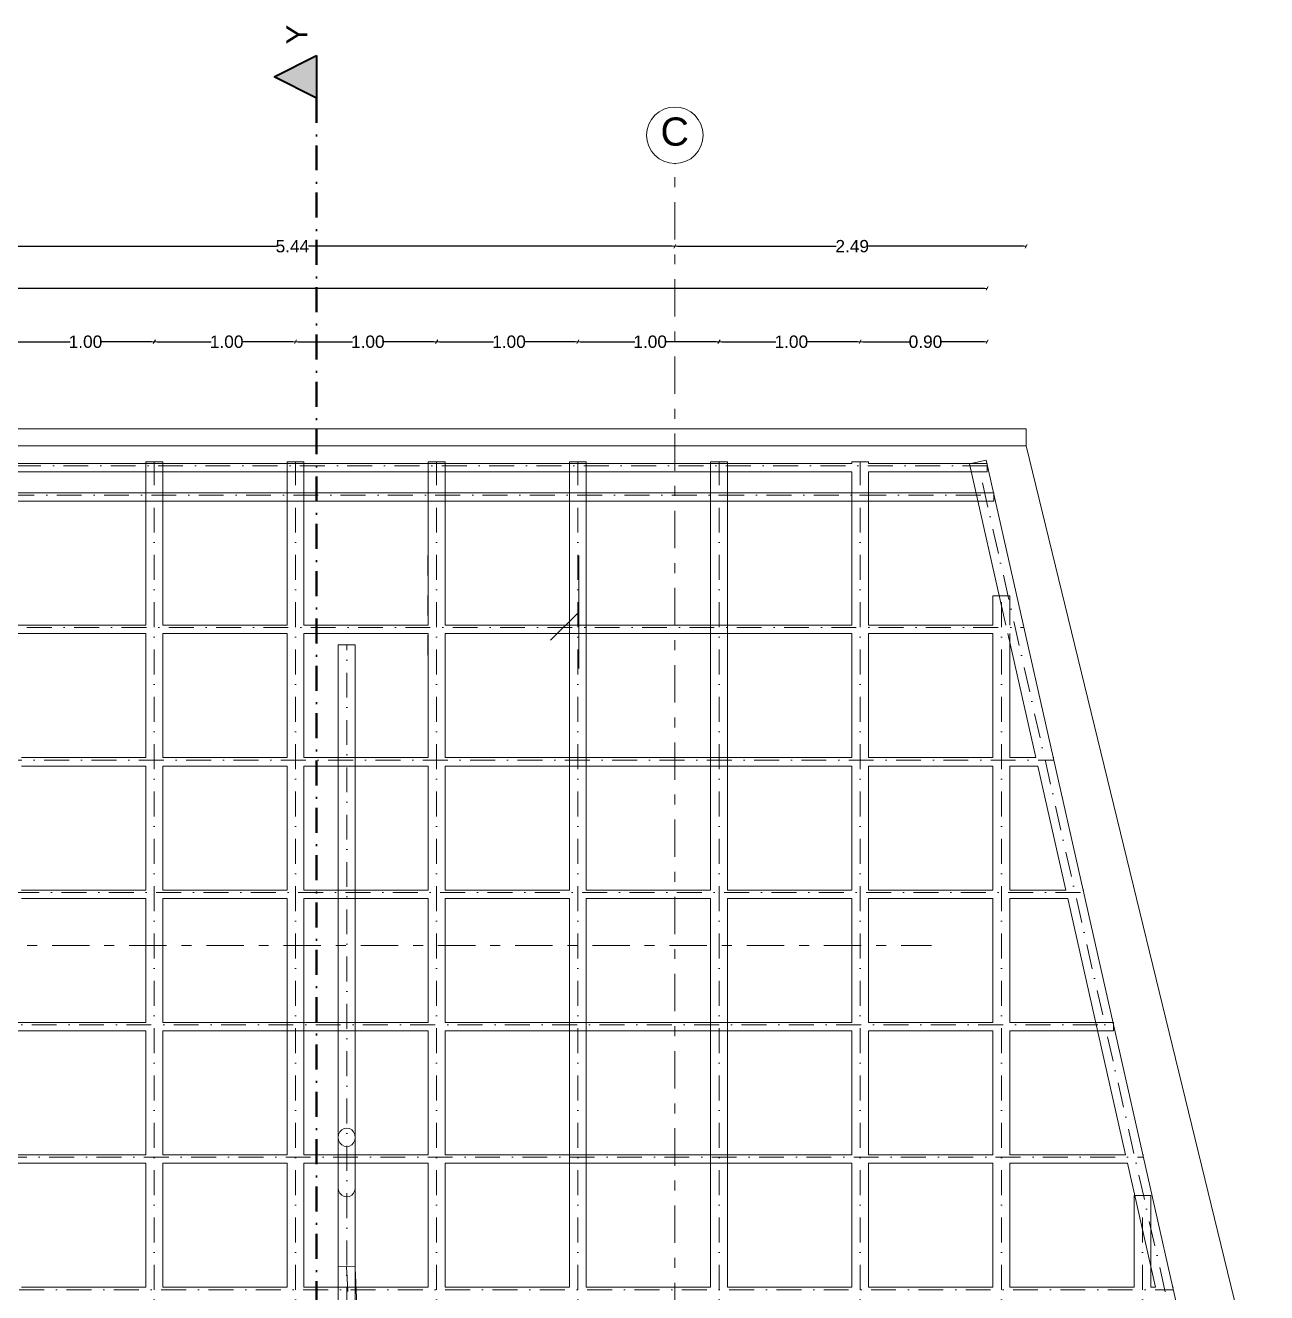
# Model space of a CAD drawing. Header units: millimetres. Extents: x -71878 to 121433, y -67383 to 83273.
# Drawn here: x 39729 to 48522, y -16415 to -7437 of the extents above; entities that cross this region are included whole.
import ezdxf

# ---------------------------------------------------------------- set-up
doc = ezdxf.new("R2010")
doc.units = ezdxf.units.MM
doc.header["$MEASUREMENT"] = 0
for name, pattern in [('Dashed', [282.222223, 141.111112, -141.111112]), ('Dot & Dashed', [335.138881, 176.388884, -88.194442, 0, -70.555556]), ('Double Dashed', [546.805537, 264.583325, -105.833328, 70.555556, -105.833328])]:
    doc.linetypes.add(name, pattern=pattern)
for name, color, linetype, lineweight in [('ACOTACIONES', 7, 'Continuous', 9), ('COLUMNAS_Pluma_Nº__1', 7, 'Continuous', 0), ('CORTES_Pluma_Nº__1', 7, 'Continuous', 0), ('CORTES_Pluma_Nº__101', 7, 'Continuous', 40), ('CORTES_Pluma_Nº__121', 7, 'Continuous', 50), ('CUBIERTAS_Pluma_Nº__21', 7, 'Continuous', 5), ('EJES_Pluma_Nº__21', 7, 'Continuous', 5), ('ENTIRADO_Pluma_Nº__21', 7, 'Continuous', 5), ('VIGAS DE CIMENTACION_Pluma_Nº__21', 7, 'Continuous', 5), ('Vigas_Pluma_Nº__21', 7, 'Continuous', 5)]:
    doc.layers.add(name, color=color, linetype=linetype, lineweight=lineweight)
doc.layers.add('CORTES', color=7, linetype='Continuous')
for name, color, linetype, lineweight, true_color in [('ENTIRADO_Pluma_Nº__24', 7, 'Continuous', 5, 0x969696), ('Gradas_Pluma_Nº__2', 7, 'Continuous', 0, 0x323232), ('VIGAS DE CIMENTACION_Pluma_Nº__24', 7, 'Continuous', 5, 0x969696), ('Vigas_Pluma_Nº__24', 7, 'Continuous', 5, 0x969696)]:
    doc.layers.add(name, color=color, linetype=linetype, lineweight=lineweight, true_color=true_color)
doc.styles.add('Estilo_Generado_1', font='swiss.ttf')
doc.styles.add('Estilo_Generado_2', font='Arial.ttf')
doc.styles.add('Estilo_Generado_3', font='swissb.ttf')
doc.dimstyles.new('Estilo_Generado__1', dxfattribs={"dimtxt": 87.5, "dimasz": 19, "dimexe": 0.18, "dimexo": 0, "dimgap": 0.09, "dimtad": 0, "dimlfac": 0.001, "dimzin": 0, "dimdsep": 46, "dimtxsty": 'Estilo_Generado_2', "dimblk": 'ARROWHEAD_2', "dimblk1": 'ARROWHEAD_2', "dimblk2": 'ARROWHEAD_2', "dimcen": 0.09, "dimse1": 1, "dimse2": 1, "dimclrd": 7, "dimclre": 7, "dimclrt": 7, "dimadec": 0, "dimazin": 0, "dimtfac": 1, "dimtmove": 0, "dimatfit": 3, "dimfxl": 1, "dimtolj": 1, "dimtzin": 0, "dimarcsym": 0})

# ---------------------------------------------------------------- blocks, each defined once
blk = doc.blocks.new('ARROWHEAD_2')
at = {"color": 0, "linetype": 'Continuous', "lineweight": 0}
for p, q in [((0, 0), (-1, 0)), ((-0.38, -0.66), (0.38, 0.66))]:
    blk.add_line(p, q, dxfattribs=at)
blk = doc.blocks.new('*D563')
at = {"layer": 'ACOTACIONES', "color": 7, "linetype": 'Continuous', "lineweight": -2, "transparency": 16777216}
for p, q in [((39661.7, -9678.8), (40045.7, -9678.8)), ((40623.7, -9678.8), (40264.3, -9678.8))]:
    blk.add_line(p, q, dxfattribs=at)
at = {"layer": 'Defpoints', "color": 0, "linetype": 'Continuous', "transparency": 16777216}
for p in [(40642.7, -9678.8), (39642.7, -10530.3), (40642.7, -10530.3)]:
    blk.add_point(p, dxfattribs=at)
at = {"layer": 'ACOTACIONES', "color": 7, "linetype": 'Continuous', "lineweight": -2, "transparency": 16777216, "xscale": 19, "yscale": 19, "zscale": 19, "rotation": 180}
blk.add_blockref('ARROWHEAD_2', (39642.7, -9678.8), dxfattribs=at)
at = {"layer": 'ACOTACIONES', "color": 7, "linetype": 'Continuous', "lineweight": -2, "transparency": 16777216, "xscale": 19, "yscale": 19, "zscale": 19}
blk.add_blockref('ARROWHEAD_2', (40642.7, -9678.8), dxfattribs=at)
at = {"layer": 'ACOTACIONES', "color": 7, "linetype": 'Continuous', "transparency": 16777216, "insert": (40155, -9678.8), "char_height": 87.5, "attachment_point": 5, "style": 'Estilo_Generado_2'}
blk.add_mtext('\\A1;1.00', dxfattribs=at)
blk = doc.blocks.new('*D564')
at = {"layer": 'ACOTACIONES', "color": 7, "linetype": 'Continuous', "lineweight": -2, "transparency": 16777216}
for p, q in [((40661.7, -9678.8), (41045.7, -9678.8)), ((41623.7, -9678.8), (41264.3, -9678.8))]:
    blk.add_line(p, q, dxfattribs=at)
at = {"layer": 'Defpoints', "color": 0, "linetype": 'Continuous', "transparency": 16777216}
for p in [(41642.7, -9678.8), (40642.7, -10530.3), (41642.7, -10530.3)]:
    blk.add_point(p, dxfattribs=at)
at = {"layer": 'ACOTACIONES', "color": 7, "linetype": 'Continuous', "lineweight": -2, "transparency": 16777216, "xscale": 19, "yscale": 19, "zscale": 19, "rotation": 180}
blk.add_blockref('ARROWHEAD_2', (40642.7, -9678.8), dxfattribs=at)
at = {"layer": 'ACOTACIONES', "color": 7, "linetype": 'Continuous', "lineweight": -2, "transparency": 16777216, "xscale": 19, "yscale": 19, "zscale": 19}
blk.add_blockref('ARROWHEAD_2', (41642.7, -9678.8), dxfattribs=at)
at = {"layer": 'ACOTACIONES', "color": 7, "linetype": 'Continuous', "transparency": 16777216, "insert": (41155, -9678.8), "char_height": 87.5, "attachment_point": 5, "style": 'Estilo_Generado_2'}
blk.add_mtext('\\A1;1.00', dxfattribs=at)
blk = doc.blocks.new('*D565')
at = {"layer": 'ACOTACIONES', "color": 7, "linetype": 'Continuous', "lineweight": -2, "transparency": 16777216}
for p, q in [((41661.7, -9678.8), (42045.7, -9678.8)), ((42623.7, -9678.8), (42264.3, -9678.8))]:
    blk.add_line(p, q, dxfattribs=at)
at = {"layer": 'Defpoints', "color": 0, "linetype": 'Continuous', "transparency": 16777216}
for p in [(42642.7, -9678.8), (41642.7, -10530.3), (42642.7, -10530.3)]:
    blk.add_point(p, dxfattribs=at)
at = {"layer": 'ACOTACIONES', "color": 7, "linetype": 'Continuous', "lineweight": -2, "transparency": 16777216, "xscale": 19, "yscale": 19, "zscale": 19, "rotation": 180}
blk.add_blockref('ARROWHEAD_2', (41642.7, -9678.8), dxfattribs=at)
at = {"layer": 'ACOTACIONES', "color": 7, "linetype": 'Continuous', "lineweight": -2, "transparency": 16777216, "xscale": 19, "yscale": 19, "zscale": 19}
blk.add_blockref('ARROWHEAD_2', (42642.7, -9678.8), dxfattribs=at)
at = {"layer": 'ACOTACIONES', "color": 7, "linetype": 'Continuous', "transparency": 16777216, "insert": (42155, -9678.8), "char_height": 87.5, "attachment_point": 5, "style": 'Estilo_Generado_2'}
blk.add_mtext('\\A1;1.00', dxfattribs=at)
blk = doc.blocks.new('*D566')
at = {"layer": 'ACOTACIONES', "color": 7, "linetype": 'Continuous', "lineweight": -2, "transparency": 16777216}
for p, q in [((42661.7, -9678.8), (43045.7, -9678.8)), ((43623.7, -9678.8), (43264.3, -9678.8))]:
    blk.add_line(p, q, dxfattribs=at)
at = {"layer": 'Defpoints', "color": 0, "linetype": 'Continuous', "transparency": 16777216}
for p in [(43642.7, -9678.8), (42642.7, -10530.3), (43642.7, -10530.3)]:
    blk.add_point(p, dxfattribs=at)
at = {"layer": 'ACOTACIONES', "color": 7, "linetype": 'Continuous', "lineweight": -2, "transparency": 16777216, "xscale": 19, "yscale": 19, "zscale": 19, "rotation": 180}
blk.add_blockref('ARROWHEAD_2', (42642.7, -9678.8), dxfattribs=at)
at = {"layer": 'ACOTACIONES', "color": 7, "linetype": 'Continuous', "lineweight": -2, "transparency": 16777216, "xscale": 19, "yscale": 19, "zscale": 19}
blk.add_blockref('ARROWHEAD_2', (43642.7, -9678.8), dxfattribs=at)
at = {"layer": 'ACOTACIONES', "color": 7, "linetype": 'Continuous', "transparency": 16777216, "insert": (43155, -9678.8), "char_height": 87.5, "attachment_point": 5, "style": 'Estilo_Generado_2'}
blk.add_mtext('\\A1;1.00', dxfattribs=at)
blk = doc.blocks.new('*D567')
at = {"layer": 'ACOTACIONES', "color": 7, "linetype": 'Continuous', "lineweight": -2, "transparency": 16777216}
for p, q in [((43661.7, -9678.8), (44045.7, -9678.8)), ((44623.7, -9678.8), (44264.3, -9678.8))]:
    blk.add_line(p, q, dxfattribs=at)
at = {"layer": 'Defpoints', "color": 0, "linetype": 'Continuous', "transparency": 16777216}
for p in [(44642.7, -9678.8), (43642.7, -10530.3), (44642.7, -10530.3)]:
    blk.add_point(p, dxfattribs=at)
at = {"layer": 'ACOTACIONES', "color": 7, "linetype": 'Continuous', "lineweight": -2, "transparency": 16777216, "xscale": 19, "yscale": 19, "zscale": 19, "rotation": 180}
blk.add_blockref('ARROWHEAD_2', (43642.7, -9678.8), dxfattribs=at)
at = {"layer": 'ACOTACIONES', "color": 7, "linetype": 'Continuous', "lineweight": -2, "transparency": 16777216, "xscale": 19, "yscale": 19, "zscale": 19}
blk.add_blockref('ARROWHEAD_2', (44642.7, -9678.8), dxfattribs=at)
at = {"layer": 'ACOTACIONES', "color": 7, "linetype": 'Continuous', "transparency": 16777216, "insert": (44155, -9678.8), "char_height": 87.5, "attachment_point": 5, "style": 'Estilo_Generado_2'}
blk.add_mtext('\\A1;1.00', dxfattribs=at)
blk = doc.blocks.new('*D568')
at = {"layer": 'ACOTACIONES', "color": 7, "linetype": 'Continuous', "lineweight": -2, "transparency": 16777216}
for p, q in [((44661.7, -9678.8), (45045.7, -9678.8)), ((45623.7, -9678.8), (45264.3, -9678.8))]:
    blk.add_line(p, q, dxfattribs=at)
at = {"layer": 'Defpoints', "color": 0, "linetype": 'Continuous', "transparency": 16777216}
for p in [(45642.7, -9678.8), (44642.7, -10530.3), (45642.7, -10557.6)]:
    blk.add_point(p, dxfattribs=at)
at = {"layer": 'ACOTACIONES', "color": 7, "linetype": 'Continuous', "lineweight": -2, "transparency": 16777216, "xscale": 19, "yscale": 19, "zscale": 19, "rotation": 180}
blk.add_blockref('ARROWHEAD_2', (44642.7, -9678.8), dxfattribs=at)
at = {"layer": 'ACOTACIONES', "color": 7, "linetype": 'Continuous', "lineweight": -2, "transparency": 16777216, "xscale": 19, "yscale": 19, "zscale": 19}
blk.add_blockref('ARROWHEAD_2', (45642.7, -9678.8), dxfattribs=at)
at = {"layer": 'ACOTACIONES', "color": 7, "linetype": 'Continuous', "transparency": 16777216, "insert": (45155, -9678.8), "char_height": 87.5, "attachment_point": 5, "style": 'Estilo_Generado_2'}
blk.add_mtext('\\A1;1.00', dxfattribs=at)
blk = doc.blocks.new('*D569')
at = {"layer": 'ACOTACIONES', "color": 7, "linetype": 'Continuous', "lineweight": -2, "transparency": 16777216}
for p, q in [((45661.7, -9678.8), (45992.4, -9678.8)), ((46524.3, -9678.8), (46218.2, -9678.8))]:
    blk.add_line(p, q, dxfattribs=at)
at = {"layer": 'Defpoints', "color": 0, "linetype": 'Continuous', "transparency": 16777216}
for p in [(46543.3, -9678.8), (45642.7, -10557.6), (46543.3, -10540.3)]:
    blk.add_point(p, dxfattribs=at)
at = {"layer": 'ACOTACIONES', "color": 7, "linetype": 'Continuous', "lineweight": -2, "transparency": 16777216, "xscale": 19, "yscale": 19, "zscale": 19, "rotation": 180}
blk.add_blockref('ARROWHEAD_2', (45642.7, -9678.8), dxfattribs=at)
at = {"layer": 'ACOTACIONES', "color": 7, "linetype": 'Continuous', "lineweight": -2, "transparency": 16777216, "xscale": 19, "yscale": 19, "zscale": 19}
blk.add_blockref('ARROWHEAD_2', (46543.3, -9678.8), dxfattribs=at)
at = {"layer": 'ACOTACIONES', "color": 7, "linetype": 'Continuous', "transparency": 16777216, "insert": (46105.3, -9678.8), "char_height": 87.5, "attachment_point": 5, "style": 'Estilo_Generado_2'}
blk.add_mtext('\\A1;0.90', dxfattribs=at)
blk = doc.blocks.new('*D570')
at = {"layer": 'ACOTACIONES', "color": 7, "linetype": 'Continuous', "lineweight": -2, "transparency": 16777216}
for p, q in [((31301.1, -9300.3), (38785.2, -9300.3)), ((46524.3, -9300.3), (39071.9, -9300.3))]:
    blk.add_line(p, q, dxfattribs=at)
at = {"layer": 'Defpoints', "color": 0, "linetype": 'Continuous', "transparency": 16777216}
for p in [(46543.3, -9300.3), (31282.1, -10540.3), (46543.3, -10557.6)]:
    blk.add_point(p, dxfattribs=at)
at = {"layer": 'ACOTACIONES', "color": 7, "linetype": 'Continuous', "lineweight": -2, "transparency": 16777216, "xscale": 19, "yscale": 19, "zscale": 19, "rotation": 180}
blk.add_blockref('ARROWHEAD_2', (31282.1, -9300.3), dxfattribs=at)
at = {"layer": 'ACOTACIONES', "color": 7, "linetype": 'Continuous', "lineweight": -2, "transparency": 16777216, "xscale": 19, "yscale": 19, "zscale": 19}
blk.add_blockref('ARROWHEAD_2', (46543.3, -9300.3), dxfattribs=at)
at = {"layer": 'ACOTACIONES', "color": 7, "linetype": 'Continuous', "transparency": 16777216, "insert": (38928.6, -9300.3), "char_height": 87.5, "attachment_point": 5, "style": 'Estilo_Generado_2'}
blk.add_mtext('\\A1;15.26', dxfattribs=at)
blk = doc.blocks.new('*D613')
at = {"layer": 'ACOTACIONES', "color": 7, "linetype": 'Continuous', "lineweight": -2, "transparency": 16777216}
for p, q in [((38906.3, -9002.1), (41508.2, -9002.1)), ((44311.3, -9002.1), (41734, -9002.1))]:
    blk.add_line(p, q, dxfattribs=at)
at = {"layer": 'Defpoints', "color": 0, "linetype": 'Continuous', "transparency": 16777216}
for p in [(44330.3, -9002.1), (38887.3, -10296.3), (44330.3, -10296.3)]:
    blk.add_point(p, dxfattribs=at)
at = {"layer": 'ACOTACIONES', "color": 7, "linetype": 'Continuous', "lineweight": -2, "transparency": 16777216, "xscale": 19, "yscale": 19, "zscale": 19, "rotation": 180}
blk.add_blockref('ARROWHEAD_2', (38887.3, -9002.1), dxfattribs=at)
at = {"layer": 'ACOTACIONES', "color": 7, "linetype": 'Continuous', "lineweight": -2, "transparency": 16777216, "xscale": 19, "yscale": 19, "zscale": 19}
blk.add_blockref('ARROWHEAD_2', (44330.3, -9002.1), dxfattribs=at)
at = {"layer": 'ACOTACIONES', "color": 7, "linetype": 'Continuous', "transparency": 16777216, "insert": (41621.1, -9002.1), "char_height": 87.5, "attachment_point": 5, "style": 'Estilo_Generado_2'}
blk.add_mtext('\\A1;5.44', dxfattribs=at)
blk = doc.blocks.new('*D614')
at = {"layer": 'ACOTACIONES', "color": 7, "linetype": 'Continuous', "lineweight": -2, "transparency": 16777216}
for p, q in [((44349.3, -9002.1), (45471.6, -9002.1)), ((46798.6, -9002.1), (45701, -9002.1))]:
    blk.add_line(p, q, dxfattribs=at)
at = {"layer": 'Defpoints', "color": 0, "linetype": 'Continuous', "transparency": 16777216}
for p in [(46817.6, -9002.1), (44330.3, -10296.3), (46817.6, -10296.3)]:
    blk.add_point(p, dxfattribs=at)
at = {"layer": 'ACOTACIONES', "color": 7, "linetype": 'Continuous', "lineweight": -2, "transparency": 16777216, "xscale": 19, "yscale": 19, "zscale": 19, "rotation": 180}
blk.add_blockref('ARROWHEAD_2', (44330.3, -9002.1), dxfattribs=at)
at = {"layer": 'ACOTACIONES', "color": 7, "linetype": 'Continuous', "lineweight": -2, "transparency": 16777216, "xscale": 19, "yscale": 19, "zscale": 19}
blk.add_blockref('ARROWHEAD_2', (46817.6, -9002.1), dxfattribs=at)
at = {"layer": 'ACOTACIONES', "color": 7, "linetype": 'Continuous', "transparency": 16777216, "insert": (45586.3, -9002.1), "char_height": 87.5, "attachment_point": 5, "style": 'Estilo_Generado_2'}
blk.add_mtext('\\A1;2.49', dxfattribs=at)
blk = doc.blocks.new('Plano de Corte_2_1', base_point=(17455.3, 60066.6))
at = {"layer": 'CORTES', "linetype": 'Continuous', "lineweight": 0, "true_color": 0x000000}
for points in [[(17455.3, 60216.6), (17455.3, 59916.6), (17155.3, 60066.6)], [(17455.3, 44473.3), (17455.3, 44773.3), (17155.3, 44623.3)]]:
    blk.add_hatch(color=18, dxfattribs=at).paths.add_polyline_path(points)
at = {"layer": 'CORTES_Pluma_Nº__101', "linetype": 'Continuous'}
for p, q in [((17155.3, 60066.6), (17455.3, 60216.6)), ((17455.3, 60216.6), (17455.3, 59916.6)), ((17455.3, 59916.6), (17155.3, 60066.6)), ((17455.3, 44773.3), (17155.3, 44623.3)), ((17455.3, 44473.3), (17455.3, 44773.3)), ((17155.3, 44623.3), (17455.3, 44473.3))]:
    blk.add_line(p, q, dxfattribs=at)
at = {"layer": 'CORTES_Pluma_Nº__121', "linetype": 'Dot & Dashed'}
blk.add_line((17455.3, 59916.6), (17455.3, 44773.3), dxfattribs=at)
at = {"layer": 'CORTES_Pluma_Nº__1', "char_height": 150, "rotation": 90, "style": 'Estilo_Generado_3'}
for insert, attachment_point in [((17390.8, 60436), 9), ((17390.8, 44253.9), 7)]:
    blk.add_mtext('\\A1;{\\fSwis721 BT|b0|i0|c0|p34;Y}', dxfattribs=dict(at, insert=insert, attachment_point=attachment_point))

msp = doc.modelspace()

# ---------------------------------------------------------------- linework, layer by layer
at = {"layer": 'COLUMNAS_Pluma_Nº__1', "linetype": 'Continuous', "flags": 128}
msp.add_lwpolyline([(41948.526, -15335.102), (41957.048, -15353.272), (41970.322, -15367.693), (41987.048, -15376.951), (42005.589, -15380.141), (42024.13, -15376.951), (42040.857, -15367.693), (42054.13, -15353.272), (42062.653, -15335.102), (42065.589, -15314.96), (42062.653, -15294.817), (42054.13, -15276.647), (42040.857, -15262.227), (42024.13, -15252.968), (42005.589, -15249.778), (41987.048, -15252.968), (41970.322, -15262.227), (41957.048, -15276.647), (41948.526, -15294.817), (41945.589, -15314.96)], close=True, dxfattribs=at)
for points in [[(41945.589, -15671.519), (41945.589, -15314.96)], [(42065.589, -15671.519), (42065.589, -15314.96)], [(42065.589, -15671.519), (42062.653, -15691.661), (42054.13, -15709.831), (42040.857, -15724.252), (42024.13, -15733.51), (42005.589, -15736.7), (41987.048, -15733.51), (41970.322, -15724.252), (41957.048, -15709.831), (41948.526, -15691.661), (41945.589, -15671.519)]]:
    msp.add_lwpolyline(points, dxfattribs=at)
at = {"layer": 'CUBIERTAS_Pluma_Nº__21', "linetype": 'Continuous', "flags": 128}
for points in [[(30872.012, -10417.106), (46817.641, -10417.106)], [(46817.641, -10417.106), (48522.036, -17399.975)]]:
    msp.add_lwpolyline(points, dxfattribs=at)
at = {"layer": 'EJES_Pluma_Nº__21', "linetype": 'Double Dashed'}
for p, q in [((44330.277, -8416.094), (44330.277, -8416.095)), ((44330.277, -26451.369), (44330.277, -8416.094)), ((25701.116, -13954.722), (46147.897, -13954.722))]:
    msp.add_line(p, q, dxfattribs=at)
at = {"layer": 'EJES_Pluma_Nº__21', "linetype": 'Continuous'}
msp.add_circle((44330.277, -8216.095), 200, dxfattribs=at)
at = {"layer": 'EJES_Pluma_Nº__21', "linetype": 'Double Dashed'}
msp.add_point((44330.277, -8416.094), dxfattribs=at)
msp.add_point((44330.277, -8416.094), dxfattribs=at)
at = {"layer": 'ENTIRADO_Pluma_Nº__21', "linetype": 'Continuous'}
for p, q in [((36702.69, -10540.276), (45582.69, -10540.276)), ((45702.69, -10540.276), (46543.278, -10540.276)), ((46543.278, -10599.803), (46543.278, -10540.276)), ((36702.69, -10599.803), (45582.69, -10599.803)), ((45702.69, -10599.803), (46543.278, -10599.803)), ((36702.69, -10748.709), (46590.362, -10748.709)), ((46590.362, -10808.235), (46590.362, -10748.709)), ((36702.69, -10808.235), (46590.362, -10808.235)), ((38702.69, -11686.654), (40582.69, -11686.654)), ((38702.69, -11746.18), (40582.69, -11746.18)), ((40702.69, -11686.654), (41582.69, -11686.654)), ((40702.69, -11746.18), (41582.69, -11746.18)), ((41702.69, -11686.654), (42582.69, -11686.654)), ((41702.69, -11746.18), (42582.69, -11746.18)), ((42702.69, -11686.654), (45582.69, -11686.654)), ((42702.69, -11746.18), (45582.69, -11746.18)), ((45702.69, -11686.654), (46582.69, -11686.654)), ((45702.69, -11746.18), (46582.69, -11746.18)), ((46798.317, -11686.654), (46802.24, -11686.654)), ((39702.69, -12624.598), (40582.69, -12624.598)), ((40702.69, -12624.598), (41582.69, -12624.598)), ((41702.69, -12624.598), (42582.69, -12624.598)), ((42702.69, -12624.598), (45582.69, -12624.598)), ((45702.69, -12624.598), (46582.69, -12624.598)), ((46702.69, -12624.598), (46887.172, -12624.598)), ((47010.195, -12624.598), (47014.119, -12624.598)), ((39702.69, -12684.125), (40582.69, -12684.125)), ((40702.69, -12684.125), (41582.69, -12684.125)), ((41702.69, -12684.125), (42582.69, -12684.125)), ((42702.69, -12684.125), (45582.69, -12684.125)), ((45702.69, -12684.125), (46582.69, -12684.125)), ((46702.69, -12684.125), (46900.619, -12684.125)), ((39702.69, -13562.543), (40582.69, -13562.543)), ((39702.69, -13622.069), (40582.69, -13622.069)), ((40702.69, -13562.543), (41582.69, -13562.543)), ((40702.69, -13622.069), (41582.69, -13622.069)), ((41702.69, -13562.543), (42582.69, -13562.543)), ((41702.69, -13622.069), (42582.69, -13622.069)), ((42702.69, -13562.543), (43582.69, -13562.543)), ((42702.69, -13622.069), (43582.69, -13622.069)), ((43702.69, -13562.543), (44582.69, -13562.543)), ((43702.69, -13622.069), (44582.69, -13622.069)), ((44702.69, -13562.543), (45582.69, -13562.543)), ((44702.69, -13622.069), (45582.69, -13622.069)), ((45702.69, -13562.543), (46582.69, -13562.543)), ((45702.69, -13622.069), (46582.69, -13622.069)), ((46702.69, -13562.543), (47099.05, -13562.543)), ((46702.69, -13622.069), (47112.497, -13622.069)), ((47222.074, -13562.543), (47225.998, -13562.543)), ((36702.69, -14500.487), (40582.69, -14500.487)), ((40702.69, -14500.487), (42582.69, -14500.487)), ((42702.69, -14500.487), (45582.69, -14500.487)), ((45702.69, -14500.487), (46582.69, -14500.487)), ((46702.69, -14500.487), (47437.876, -14500.487)), ((47437.876, -14560.014), (47437.876, -14500.487)), ((36702.69, -14560.014), (40582.69, -14560.014)), ((40702.69, -14560.014), (42582.69, -14560.014)), ((42702.69, -14560.014), (45582.69, -14560.014)), ((45702.69, -14560.014), (46582.69, -14560.014)), ((46702.69, -14560.014), (47437.876, -14560.014)), ((38702.69, -15438.432), (40582.69, -15438.432)), ((40702.69, -15438.432), (41582.69, -15438.432)), ((41702.69, -15438.432), (42582.69, -15438.432)), ((42702.69, -15438.432), (45582.69, -15438.432)), ((45702.69, -15438.432), (46582.69, -15438.432)), ((46702.69, -15438.432), (47522.807, -15438.432)), ((47645.831, -15438.432), (47649.755, -15438.432)), ((38702.69, -15497.958), (40582.69, -15497.958)), ((40702.69, -15497.958), (41582.69, -15497.958)), ((41702.69, -15497.958), (42582.69, -15497.958)), ((42702.69, -15497.958), (45582.69, -15497.958)), ((45702.69, -15497.958), (46582.69, -15497.958)), ((46702.69, -15497.958), (47536.254, -15497.958)), ((39702.69, -16376.377), (40582.69, -16376.377)), ((40702.69, -16376.377), (41582.69, -16376.377)), ((41702.69, -16376.377), (42582.69, -16376.377)), ((42702.69, -16376.377), (43582.69, -16376.377)), ((43702.69, -16376.377), (44582.69, -16376.377)), ((44702.69, -16376.377), (45582.69, -16376.377)), ((45702.69, -16376.377), (46582.69, -16376.377)), ((46702.69, -16376.377), (47582.69, -16376.377)), ((47702.69, -16376.377), (47734.686, -16376.377)), ((47857.71, -16376.377), (47861.633, -16376.377))]:
    msp.add_line(p, q, dxfattribs=at)
at = {"layer": 'ENTIRADO_Pluma_Nº__24', "linetype": 'Dot & Dashed'}
for p, q in [((31282.137, -10557.646), (46543.278, -10557.646)), ((31235.052, -10766.078), (46590.362, -10766.078)), ((31023.174, -11704.023), (46802.24, -11704.023)), ((30811.295, -12641.967), (47014.119, -12641.967)), ((30599.417, -13579.912), (47225.998, -13579.912)), ((30387.538, -14517.856), (47437.876, -14517.856)), ((30175.66, -15455.801), (47649.755, -15455.801)), ((29963.781, -16393.746), (47861.633, -16393.746))]:
    msp.add_line(p, q, dxfattribs=at)
at = {"layer": 'Gradas_Pluma_Nº__2', "linetype": 'Dashed'}
for p, q in [((42579.281, -11193.688), (42579.281, -11993.688)), ((43649.281, -11193.688), (43649.281, -11993.688))]:
    msp.add_line(p, q, dxfattribs=at)
at = {"layer": 'Gradas_Pluma_Nº__2', "linetype": 'Continuous'}
for p, q in [((43649.281, -11193.688), (43649.281, -11993.688)), ((43649.281, -11193.688), (43649.281, -11993.688)), ((43649.281, -11593.688), (43449.281, -11793.688))]:
    msp.add_line(p, q, dxfattribs=at)
at = {"layer": 'VIGAS DE CIMENTACION_Pluma_Nº__21', "linetype": 'Continuous'}
for p, q in [((30872.012, -10296.271), (46817.641, -10296.271)), ((46817.641, -10417.106), (46817.641, -10296.271)), ((30872.012, -10417.106), (46817.641, -10417.106))]:
    msp.add_line(p, q, dxfattribs=at)
at = {"layer": 'VIGAS DE CIMENTACION_Pluma_Nº__24', "linetype": 'Dot & Dashed'}
msp.add_line((30872.012, -10417.106), (46817.641, -10417.106), dxfattribs=at)
at = {"layer": 'Vigas_Pluma_Nº__21', "linetype": 'Continuous'}
for p, q in [((40582.69, -10530.326), (40582.69, -11686.654)), ((40582.69, -10530.326), (40702.69, -10530.326)), ((40702.69, -10530.326), (40702.69, -11686.654)), ((41582.69, -10530.326), (41582.69, -11686.654)), ((41582.69, -10530.326), (41702.69, -10530.326)), ((41702.69, -10530.326), (41702.69, -11686.654)), ((42582.69, -10530.326), (42582.69, -11686.654)), ((42582.69, -10530.326), (42702.69, -10530.326)), ((42702.69, -10530.326), (42702.69, -11686.654)), ((43582.69, -10530.326), (43582.69, -13562.543)), ((43582.69, -10530.326), (43702.69, -10530.326)), ((43702.69, -10530.326), (43702.69, -13562.543)), ((44582.69, -10530.326), (44582.69, -13562.543)), ((44582.69, -10530.326), (44702.69, -10530.326)), ((44702.69, -10530.326), (44702.69, -13562.543)), ((45582.69, -10530.326), (45582.69, -10540.276)), ((45582.69, -10530.326), (45702.69, -10530.326)), ((45702.69, -10530.326), (45702.69, -10540.276)), ((46417.069, -10543.547), (46534.12, -10517.106)), ((46417.069, -10543.547), (46675.293, -11686.654)), ((46534.12, -10517.106), (48083.828, -17377.361)), ((45582.69, -10599.803), (45582.69, -11686.654)), ((45702.69, -10599.803), (45702.69, -11686.654)), ((46582.69, -11479.12), (46582.69, -11686.654)), ((46582.69, -11479.12), (46702.69, -11479.12)), ((46702.69, -11479.12), (46702.69, -11686.654)), ((40582.69, -11746.18), (40582.69, -12624.598)), ((40702.69, -11746.18), (40702.69, -12624.598)), ((41582.69, -11746.18), (41582.69, -12624.598)), ((41702.69, -11746.18), (41702.69, -12624.598)), ((42582.69, -11746.18), (42582.69, -12624.598)), ((42702.69, -11746.18), (42702.69, -12624.598)), ((45582.69, -11746.18), (45582.69, -12624.598)), ((45702.69, -11746.18), (45702.69, -12624.598)), ((46582.69, -11746.18), (46582.69, -12624.598)), ((46688.74, -11746.18), (46887.172, -12624.598)), ((46702.69, -11746.18), (46702.69, -12624.598)), ((41945.589, -11826.78), (41945.589, -17339.975)), ((41945.589, -11826.78), (42065.589, -11826.78)), ((42065.589, -11826.78), (42065.589, -17339.975)), ((40582.69, -12684.125), (40582.69, -13562.543)), ((40702.69, -12684.125), (40702.69, -13562.543)), ((41582.69, -12684.125), (41582.69, -13562.543)), ((41702.69, -12684.125), (41702.69, -13562.543)), ((42582.69, -12684.125), (42582.69, -13562.543)), ((42702.69, -12684.125), (42702.69, -13562.543)), ((45582.69, -12684.125), (45582.69, -13562.543)), ((45702.69, -12684.125), (45702.69, -13562.543)), ((46582.69, -12684.125), (46582.69, -13562.543)), ((46702.69, -12684.125), (46702.69, -13562.543)), ((46900.619, -12684.125), (47099.05, -13562.543)), ((40582.69, -13622.069), (40582.69, -14500.487)), ((40702.69, -13622.069), (40702.69, -14500.487)), ((41582.69, -13622.069), (41582.69, -15438.432)), ((41702.69, -13622.069), (41702.69, -15438.432)), ((42582.69, -13622.069), (42582.69, -14500.487)), ((42702.69, -13622.069), (42702.69, -14500.487)), ((43582.69, -13622.069), (43582.69, -16376.377)), ((43702.69, -13622.069), (43702.69, -16376.377)), ((44582.69, -13622.069), (44582.69, -16376.377)), ((44702.69, -13622.069), (44702.69, -16376.377)), ((45582.69, -13622.069), (45582.69, -14500.487)), ((45702.69, -13622.069), (45702.69, -14500.487)), ((46582.69, -13622.069), (46582.69, -14500.487)), ((46702.69, -13622.069), (46702.69, -14500.487)), ((47112.497, -13622.069), (47522.807, -15438.432)), ((40582.69, -14560.014), (40582.69, -15438.432)), ((40702.69, -14560.014), (40702.69, -15438.432)), ((42582.69, -14560.014), (42582.69, -15438.432)), ((42702.69, -14560.014), (42702.69, -15438.432)), ((45582.69, -14560.014), (45582.69, -15438.432)), ((45702.69, -14560.014), (45702.69, -15438.432)), ((46582.69, -14560.014), (46582.69, -15438.432)), ((46702.69, -14560.014), (46702.69, -15438.432)), ((40582.69, -15497.958), (40582.69, -16376.377)), ((40702.69, -15497.958), (40702.69, -16376.377)), ((41582.69, -15497.958), (41582.69, -16376.377)), ((41702.69, -15497.958), (41702.69, -16376.377)), ((42582.69, -15497.958), (42582.69, -16376.377)), ((42702.69, -15497.958), (42702.69, -16376.377)), ((45582.69, -15497.958), (45582.69, -16376.377)), ((45702.69, -15497.958), (45702.69, -16376.377)), ((46582.69, -15497.958), (46582.69, -16376.377)), ((46702.69, -15497.958), (46702.69, -16376.377)), ((47536.254, -15497.958), (47734.686, -16376.377)), ((47582.69, -15725.538), (47582.69, -16376.377)), ((47582.69, -15725.538), (47702.69, -15725.538)), ((47702.69, -15725.538), (47702.69, -16376.377)), ((41945.222, -16232.935), (42065.1, -16227.537)), ((41945.222, -16232.935), (41945.589, -16241.102)), ((42065.589, -16238.402), (42089.417, -16767.533))]:
    msp.add_line(p, q, dxfattribs=at)
at = {"layer": 'Vigas_Pluma_Nº__24', "linetype": 'Dot & Dashed'}
for p, q in [((40642.69, -17399.975), (40642.69, -10530.326)), ((41642.69, -17399.975), (41642.69, -10530.326)), ((42642.69, -17399.975), (42642.69, -10530.326)), ((43642.69, -17399.975), (43642.69, -10530.326)), ((44642.69, -17399.975), (44642.69, -10530.326)), ((45642.69, -17399.975), (45642.69, -10530.326)), ((48025.303, -17390.581), (46475.595, -10530.326)), ((46642.69, -17399.975), (46642.69, -11479.12)), ((42005.589, -17563.44), (42005.589, -11826.78)), ((47642.69, -17399.975), (47642.69, -15725.538)), ((42005.161, -16230.236), (42111.802, -18598.403))]:
    msp.add_line(p, q, dxfattribs=at)

# ---------------------------------------------------------------- block references
at = {"layer": 'CORTES'}
msp.add_blockref('Plano de Corte_2_1', (41791.837, -7802.069), dxfattribs=at)

# ---------------------------------------------------------------- texts
at = {"layer": 'EJES_Pluma_Nº__21', "linetype": 'Continuous', "insert": (44228.323, -8191.163), "char_height": 200, "attachment_point": 4, "style": 'Estilo_Generado_1'}
msp.add_mtext('\\A1;{\\fSwis721 BT|b0|i0|c0|p34;C}', dxfattribs=at)

# ---------------------------------------------------------------- dimensions: what is measured, and where the dimension line sits
at = {"layer": 'ACOTACIONES', "linetype": 'Continuous'}
for base, p1, p2, picture, middle in [((44330.277, -9002.131), (38887.255, -10296.271), (44330.277, -10296.271), '*D613', (41621.103, -9002.131)), ((46817.641, -9002.131), (44330.277, -10296.271), (46817.641, -10296.271), '*D614', (45586.295, -9002.131)), ((46543.278, -9300.271), (31282.137, -10540.276), (46543.278, -10557.646), '*D570', (38928.56, -9300.271)), ((40642.69, -9678.787), (39642.69, -10530.326), (40642.69, -10530.326), '*D563', (40155.026, -9678.787)), ((41642.69, -9678.787), (40642.69, -10530.326), (41642.69, -10530.326), '*D564', (41155.026, -9678.787)), ((42642.69, -9678.787), (41642.69, -10530.326), (42642.69, -10530.326), '*D565', (42155.026, -9678.787)), ((43642.69, -9678.787), (42642.69, -10530.326), (43642.69, -10530.326), '*D566', (43155.026, -9678.787)), ((44642.69, -9678.787), (43642.69, -10530.326), (44642.69, -10530.326), '*D567', (44155.026, -9678.787)), ((45642.69, -9678.787), (44642.69, -10530.326), (45642.69, -10557.646), '*D568', (45155.026, -9678.787)), ((46543.278, -9678.787), (45642.69, -10557.646), (46543.278, -10540.276), '*D569', (46105.32, -9678.787))]:
    dim = msp.add_linear_dim(base=base, p1=p1, p2=p2, dimstyle='Estilo_Generado__1', dxfattribs=at)
    dim.commit()
    dim.dimension.update_dxf_attribs({"geometry": picture, "text_midpoint": middle, "dimtype": 160})

doc.saveas('drawing.dxf')
